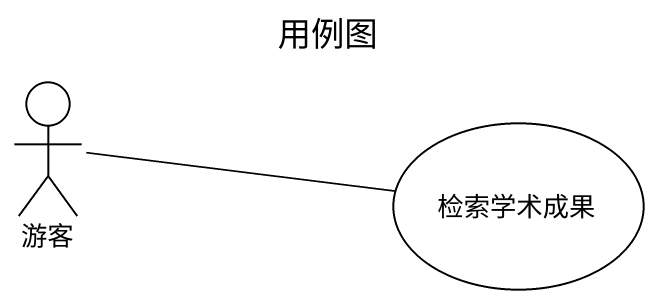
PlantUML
@startuml
title 用例图
actor 游客
usecase 检索学术成果
游客 -right- 检索学术成果
@enduml
